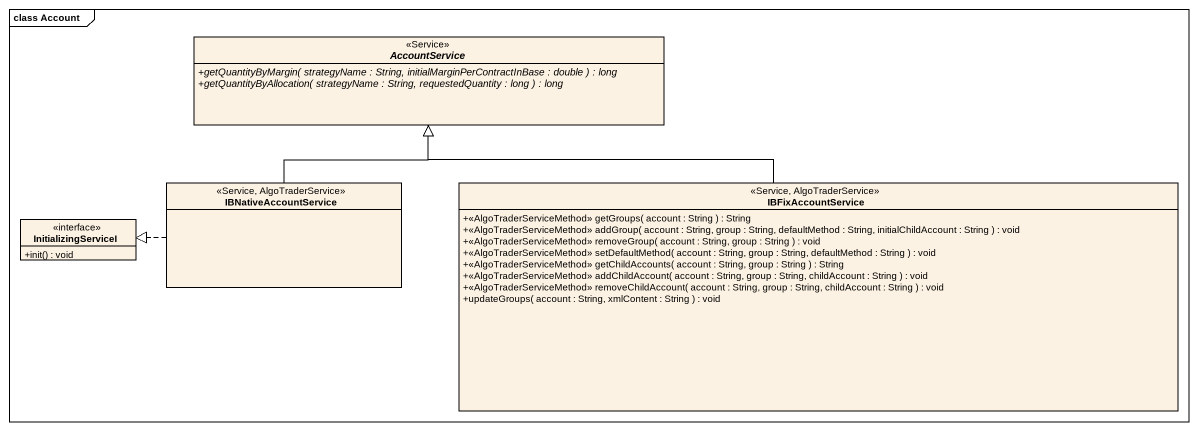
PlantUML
@startuml
mainframe class Account
hide circle
hide empty members
skinparam classAttributeIconSize 0
abstract class AccountService <<Service>> {
  {abstract} +getQuantityByMargin( strategyName : String, initialMarginPerContractInBase : double ) : long
  {abstract} +getQuantityByAllocation( strategyName : String, requestedQuantity : long ) : long
}
class IBNativeAccountService <<Service, AlgoTraderService>>
class IBFixAccountService <<Service, AlgoTraderService>> {
  +<<AlgoTraderServiceMethod>> getGroups( account : String ) : String
  +<<AlgoTraderServiceMethod>> addGroup( account : String, group : String, defaultMethod : String, initialChildAccount : String ) : void
  +<<AlgoTraderServiceMethod>> removeGroup( account : String, group : String ) : void
  +<<AlgoTraderServiceMethod>> setDefaultMethod( account : String, group : String, defaultMethod : String ) : void
  +<<AlgoTraderServiceMethod>> getChildAccounts( account : String, group : String ) : String
  +<<AlgoTraderServiceMethod>> addChildAccount( account : String, group : String, childAccount : String ) : void
  +<<AlgoTraderServiceMethod>> removeChildAccount( account : String, group : String, childAccount : String ) : void
  +updateGroups( account : String, xmlContent : String ) : void
}
interface InitializingServiceI {
  +init() : void
}
IBNativeAccountService -up-|> AccountService
IBNativeAccountService .left.|> InitializingServiceI
IBFixAccountService -left-|> AccountService
@enduml
